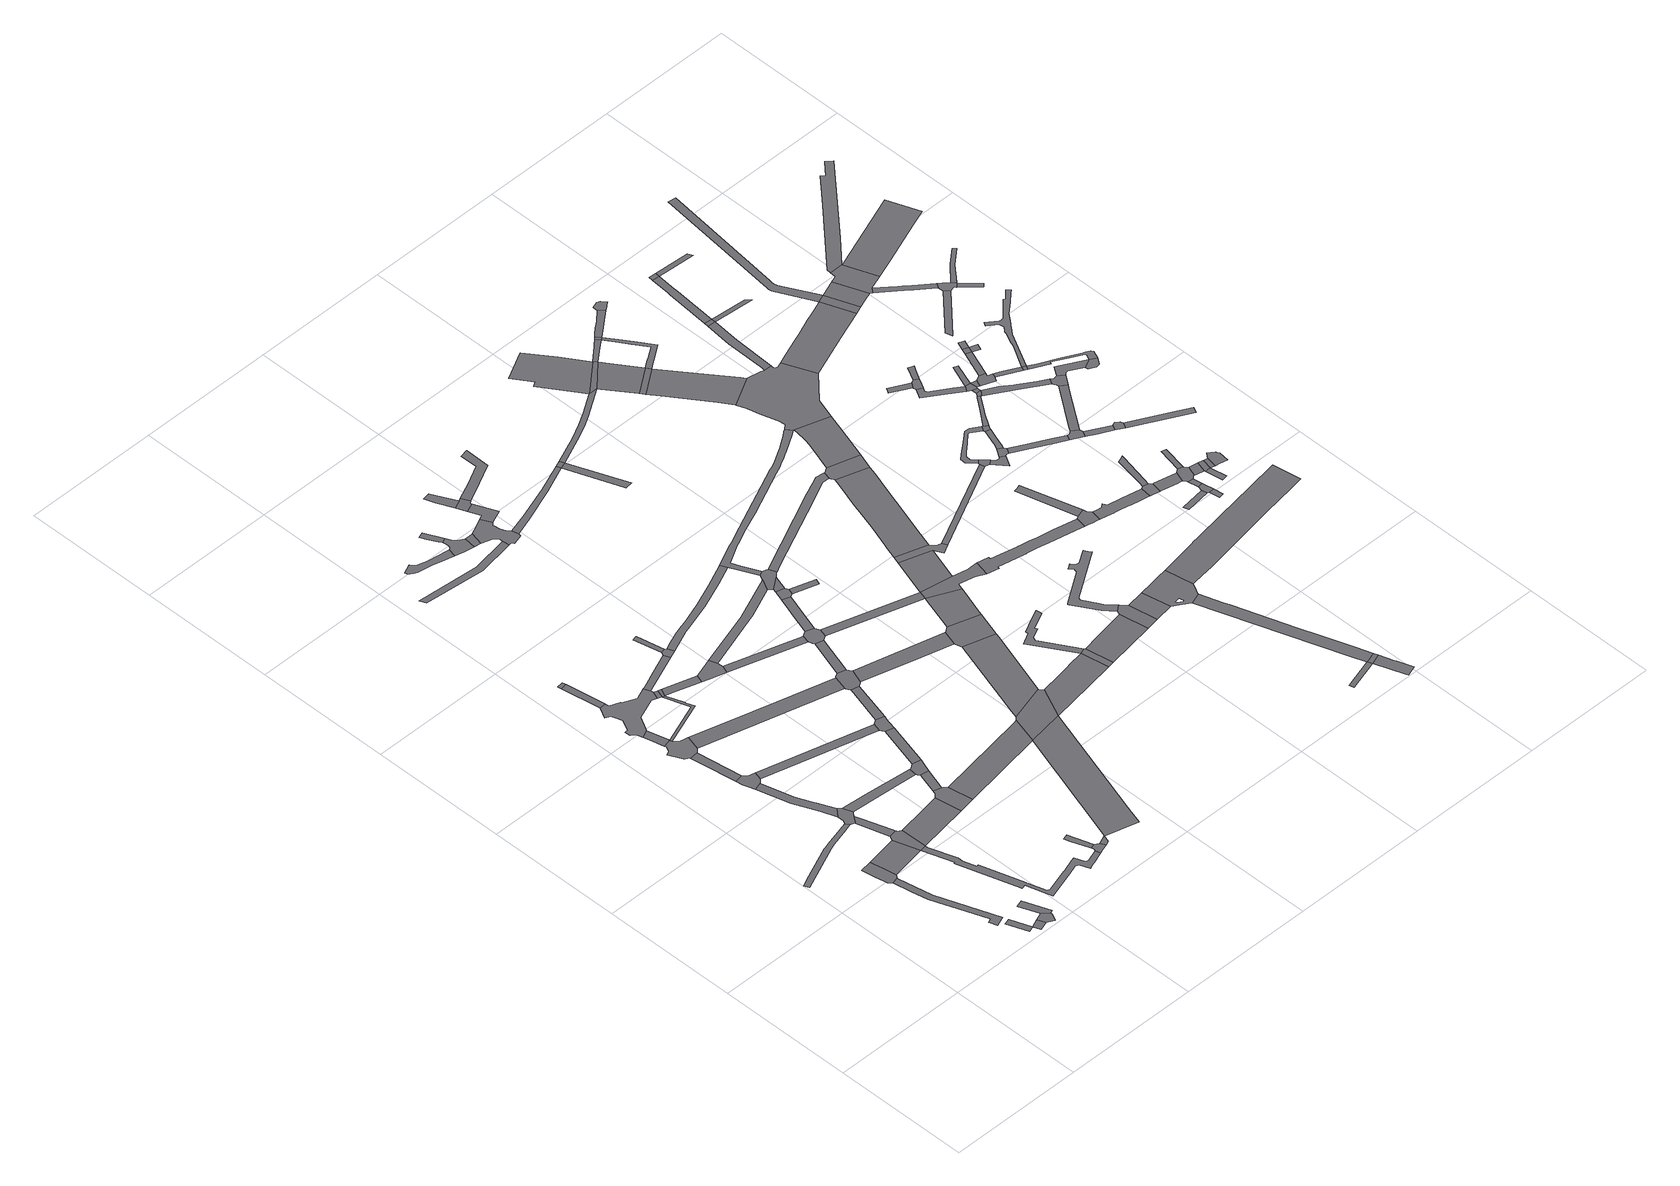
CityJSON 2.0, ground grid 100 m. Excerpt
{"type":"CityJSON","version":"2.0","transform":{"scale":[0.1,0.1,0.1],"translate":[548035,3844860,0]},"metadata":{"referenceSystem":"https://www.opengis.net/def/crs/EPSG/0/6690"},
"CityObjects":{
"road1":{"type":"Road","attributes":{"RoadStructureAttribute.sectionType":"1"},"geometry":[{"type":"MultiSurface","lod":"1","boundaries":[[[0,1,2,3,4,5,6,7,8,9,10,11,12]]]}]},
"road2":{"type":"Road","attributes":{"RoadStructureAttribute.sectionType":"1"},"geometry":[{"type":"MultiSurface","lod":"1","boundaries":[[[13,14,15,16,17,18,19,20,21,22,23,24,25,26]]]}]},
"road3":{"type":"Road","geometry":[{"type":"MultiSurface","lod":"1","boundaries":[[[27,28,29,30]]]}]},
"road4":{"type":"Road","geometry":[{"type":"MultiSurface","lod":"1","boundaries":[[[31,32,33,34,35,36,37,38,12,11,39,40]]]}]},
"road5":{"type":"Road","attributes":{"RoadStructureAttribute.sectionType":"1"},"geometry":[{"type":"MultiSurface","lod":"1","boundaries":[[[41,30,42,43]]]}]},
"road6":{"type":"Road","geometry":[{"type":"MultiSurface","lod":"1","boundaries":[[[44,41,43,45,46,47]]]}]},
"road7":{"type":"Road","geometry":[{"type":"MultiSurface","lod":"1","boundaries":[[[48,49,50,44,47]]]}]},
"road8":{"type":"Road","attributes":{"RoadStructureAttribute.sectionType":"1"},"geometry":[{"type":"MultiSurface","lod":"1","boundaries":[[[51,33,32,31,40,52,53]]]}]},
"road9":{"type":"Road","geometry":[{"type":"MultiSurface","lod":"1","boundaries":[[[54,55,56,57,58,51,53,59,60]]]}]},
"road10":{"type":"Road","attributes":{"RoadStructureAttribute.sectionType":"1"},"geometry":[{"type":"MultiSurface","lod":"1","boundaries":[[[61,62,63,64,65,66,67,68,69,70]]]}]},
"road11":{"type":"Road","geometry":[{"type":"MultiSurface","lod":"1","boundaries":[[[71,72,73,74,75,76,77,66,65,78,79]]]}]},
"road12":{"type":"Road","geometry":[{"type":"MultiSurface","lod":"1","boundaries":[[[70,69,80,81,82,13,26,83,84,85,86,87,88]]]}]},
"road13":{"type":"Road","attributes":{"RoadStructureAttribute.sectionType":"1"},"geometry":[{"type":"MultiSurface","lod":"1","boundaries":[[[89,90,91,84,83,92,57,56]]]}]},
"road14":{"type":"Road","attributes":{"RoadStructureAttribute.sectionType":"1"},"geometry":[{"type":"MultiSurface","lod":"1","boundaries":[[[93,94,95,75,74]]]}]},
"road15":{"type":"Road","geometry":[{"type":"MultiSurface","lod":"1","boundaries":[[[96,97,98,99,100,101,102,103,104,105,94,93,106,107,108,109,110,111,112,113,114,115]]]}]},
"road16":{"type":"Road","geometry":[{"type":"MultiSurface","lod":"1","boundaries":[[[116,117,118,119,97,96]]]}]},
"road17":{"type":"Road","attributes":{"RoadStructureAttribute.sectionType":"1"},"geometry":[{"type":"MultiSurface","lod":"1","boundaries":[[[120,121,122,123,124,125]]]}]},
"road18":{"type":"Road","attributes":{"RoadStructureAttribute.sectionType":"1"},"geometry":[{"type":"MultiSurface","lod":"1","boundaries":[[[126,127,128,129,130,131,132,133,134,135,136,137,138,139,140,141,142,143,144,145,146,147,59,53,148,149,150,151,152,153,154,155,156,157,158,159,160,161,162,163,164,165,166,167,168]]]}]},
"road19":{"type":"Road","geometry":[{"type":"MultiSurface","lod":"1","boundaries":[[[169,170,122,121]]]}]},
"road20":{"type":"Road","attributes":{"RoadStructureAttribute.sectionType":"1"},"geometry":[{"type":"MultiSurface","lod":"1","boundaries":[[[171,172,60,59,173]]]}]},
"road21":{"type":"Road","geometry":[{"type":"MultiSurface","lod":"1","boundaries":[[[174,175,176,177,178,179,180,125,124,181,182,183,184,185,186,187,188,189,190,118,117,191,192,193,194,195,196,197,198,199]]]}]},
"road22":{"type":"Road","attributes":{"RoadStructureAttribute.sectionType":"1"},"geometry":[{"type":"MultiSurface","lod":"1","boundaries":[[[200,201,202,203,204,205,206,207,96,115]]]}]},
"road23":{"type":"Road","attributes":{"RoadStructureAttribute.sectionType":"1"},"geometry":[{"type":"MultiSurface","lod":"1","boundaries":[[[208,88,87,209,210,211,212]]]}]},
"road24":{"type":"Road","geometry":[{"type":"MultiSurface","lod":"1","boundaries":[[[196,195,213,214,215]]]}]},
"road25":{"type":"Road","attributes":{"RoadStructureAttribute.sectionType":"1"},"geometry":[{"type":"MultiSurface","lod":"1","boundaries":[[[79,78,216,217]]]}]},
"road26":{"type":"Road","attributes":{"RoadStructureAttribute.sectionType":"1"},"geometry":[{"type":"MultiSurface","lod":"1","boundaries":[[[215,214,205,204,218]]]}]},
"road27":{"type":"Road","geometry":[{"type":"MultiSurface","lod":"1","boundaries":[[[219,220,221,171,173,222,223,224,225]]]}]},
"road28":{"type":"Road","geometry":[{"type":"MultiSurface","lod":"1","boundaries":[[[226,227,228,229,230,231,232,233]]]}]},
"road29":{"type":"Road","geometry":[{"type":"MultiSurface","lod":"1","boundaries":[[[234,233,232,235,236,168,167,237,238,239]]]}]},
"road30":{"type":"Road","attributes":{"RoadStructureAttribute.sectionType":"1"},"geometry":[{"type":"MultiSurface","lod":"1","boundaries":[[[240,241,219,225,242]]]}]},
"road31":{"type":"Road","attributes":{"RoadStructureAttribute.sectionType":"1"},"geometry":[{"type":"MultiSurface","lod":"1","boundaries":[[[218,204,243,244,245,246,247,248]]]}]},
"road32":{"type":"Road","geometry":[{"type":"MultiSurface","lod":"1","boundaries":[[[249,250,251,239,238,252]]]}]},
"road33":{"type":"Road","attributes":{"RoadStructureAttribute.sectionType":"1"},"geometry":[{"type":"MultiSurface","lod":"1","boundaries":[[[253,254,255,256,257,258,199,198,259,260]]]}]},
"road34":{"type":"Road","attributes":{"RoadStructureAttribute.sectionType":"1"},"geometry":[{"type":"MultiSurface","lod":"1","boundaries":[[[261,262,263,109,108,264,265]]]}]},
"road35":{"type":"Road","geometry":[{"type":"MultiSurface","lod":"1","boundaries":[[[266,267,212,211,268,269,240,242,270,271]]]}]},
"road36":{"type":"Road","attributes":{"RoadStructureAttribute.sectionType":"1"},"geometry":[{"type":"MultiSurface","lod":"1","boundaries":[[[272,266,271,273]]]}]},
"road37":{"type":"Road","geometry":[{"type":"MultiSurface","lod":"1","boundaries":[[[274,275,248,247,276,277,278,279]]]}]},
"road38":{"type":"Road","geometry":[{"type":"MultiSurface","lod":"1","boundaries":[[[280,281,253,260,282,283]]]}]},
"road39":{"type":"Road","geometry":[{"type":"MultiSurface","lod":"1","boundaries":[[[284,285,286,281,280]]]}]},
"road40":{"type":"Road","geometry":[{"type":"MultiSurface","lod":"1","boundaries":[[[287,288,289,290,291,292,293,294,295,296,297,298,299,300,301]]]}]},
"road41":{"type":"Road","attributes":{"RoadStructureAttribute.sectionType":"1"},"geometry":[{"type":"MultiSurface","lod":"1","boundaries":[[[302,303,304,305,306,307]]]}]},
"road42":{"type":"Road","geometry":[{"type":"MultiSurface","lod":"1","boundaries":[[[308,309,310,217,216,272,273,311,312,313]]]}]},
"road43":{"type":"Road","attributes":{"RoadStructureAttribute.sectionType":"1"},"geometry":[{"type":"MultiSurface","lod":"1","boundaries":[[[314,315,223,222,316]]]}]},
"road44":{"type":"Road","attributes":{"RoadStructureAttribute.sectionType":"1"},"geometry":[{"type":"MultiSurface","lod":"1","boundaries":[[[317,308,313,318,319]]]}]},
"road45":{"type":"Road","geometry":[{"type":"MultiSurface","lod":"1","boundaries":[[[320,321,322,323,324,325]]]}]},
"road46":{"type":"Road","attributes":{"function":"3","RoadStructureAttribute.sectionType":"1"},"geometry":[{"type":"MultiSurface","lod":"1","boundaries":[[[326,327,328,316,329,330]]]}]},
"road47":{"type":"Road","geometry":[{"type":"MultiSurface","lod":"1","boundaries":[[[331,332,333,325,324,334,335,336,301,300,337,338,339]]]}]},
"road48":{"type":"Road","attributes":{"RoadStructureAttribute.sectionType":"1"},"geometry":[{"type":"MultiSurface","lod":"1","boundaries":[[[278,277,340,341]]]}]},
"road49":{"type":"Road","geometry":[{"type":"MultiSurface","lod":"1","boundaries":[[[342,343,265,264,344,345,317,319,346,347,348,349,350,351]]]}]},
"road50":{"type":"Road","geometry":[{"type":"MultiSurface","lod":"1","boundaries":[[[352,353,339,338,354]]]}]},
"road51":{"type":"Road","geometry":[{"type":"MultiSurface","lod":"1","boundaries":[[[355,356,352,354,357,358,359,307,306,360,361,362,363,364,365,366,367,368,369]]]}]},
"road52":{"type":"Road","attributes":{"RoadStructureAttribute.sectionType":"1"},"geometry":[{"type":"MultiSurface","lod":"1","boundaries":[[[370,371,372,373,374,375,376,377,283,282,378,379,380,381,382]]]}]},
"road53":{"type":"Road","attributes":{"RoadStructureAttribute.sectionType":"1"},"geometry":[{"type":"MultiSurface","lod":"1","boundaries":[[[383,342,351,384]]]}]},
"road54":{"type":"Road","attributes":{"RoadStructureAttribute.sectionType":"1"},"geometry":[{"type":"MultiSurface","lod":"1","boundaries":[[[385,386,387,274,279,388,389]]]}]},
"road55":{"type":"Road","attributes":{"RoadStructureAttribute.sectionType":"1"},"geometry":[{"type":"MultiSurface","lod":"1","boundaries":[[[390,391,392,393,394]]]}]},
"road56":{"type":"Road","geometry":[{"type":"MultiSurface","lod":"1","boundaries":[[[395,341,340,396,397,383,384,398,399,400,401,402,403,404]]]}]},
"road57":{"type":"Road","geometry":[{"type":"MultiSurface","lod":"1","boundaries":[[[405,394,393,406,407,408,409]]]}]},
"road58":{"type":"Road","geometry":[{"type":"MultiSurface","lod":"1","boundaries":[[[410,411,407,406,412,355,369]]]}]},
"road59":{"type":"Road","geometry":[{"type":"MultiSurface","lod":"1","boundaries":[[[413,414,415,314,316,328,416]]]}]},
"road60":{"type":"Road","attributes":{"RoadStructureAttribute.sectionType":"1"},"geometry":[{"type":"MultiSurface","lod":"1","boundaries":[[[349,348,417,418,419,420]]]}]},
"road61":{"type":"Road","attributes":{"RoadStructureAttribute.sectionType":"1"},"geometry":[{"type":"MultiSurface","lod":"1","boundaries":[[[421,422,423,395,404,424,425,426]]]}]},
"road62":{"type":"Road","attributes":{"RoadStructureAttribute.sectionType":"1"},"geometry":[{"type":"MultiSurface","lod":"1","boundaries":[[[427,428,429,430,431,432,405,409]]]}]},
"road63":{"type":"Road","geometry":[{"type":"MultiSurface","lod":"1","boundaries":[[[433,421,426,434,435,436]]]}]},
"road64":{"type":"Road","attributes":{"function":"3","RoadStructureAttribute.sectionType":"1"},"geometry":[{"type":"MultiSurface","lod":"1","boundaries":[[[437,438,415,414,439,440]]]}]},
"road65":{"type":"Road","attributes":{"RoadStructureAttribute.sectionType":"1"},"geometry":[{"type":"MultiSurface","lod":"1","boundaries":[[[441,442,443,364,363,444,445,446]]]}]},
"road66":{"type":"Road","attributes":{"RoadStructureAttribute.sectionType":"1"},"geometry":[{"type":"MultiSurface","lod":"1","boundaries":[[[447,448,433,436]]]}]},
"road67":{"type":"Road","geometry":[{"type":"MultiSurface","lod":"1","boundaries":[[[449,450,451,452,453,454,385,389,448,447,455,456,457]]]}]},
"road68":{"type":"Road","attributes":{"RoadStructureAttribute.sectionType":"1"},"geometry":[{"type":"MultiSurface","lod":"1","boundaries":[[[401,400,458,459]]]}]},
"road69":{"type":"Road","geometry":[{"type":"MultiSurface","lod":"1","boundaries":[[[460,461,435,434]]]}]},
"road70":{"type":"Road","attributes":{"RoadStructureAttribute.sectionType":"1"},"geometry":[{"type":"MultiSurface","lod":"1","boundaries":[[[462,463,464,465,466,467,468,416,328,469,470]]]}]},
"road71":{"type":"Road","geometry":[{"type":"MultiSurface","lod":"1","boundaries":[[[471,472,473,420,419,474,475,437,440,476]]]}]},
"road72":{"type":"Road","geometry":[{"type":"MultiSurface","lod":"1","boundaries":[[[477,441,446,478]]]}]},
"road73":{"type":"Road","geometry":[{"type":"MultiSurface","lod":"1","boundaries":[[[479,480,478,446]]]}]},
"road74":{"type":"Road","attributes":{"function":"3","RoadStructureAttribute.sectionType":"1"},"geometry":[{"type":"MultiSurface","lod":"1","boundaries":[[[481,471,476,482,483,484]]]}]},
"road75":{"type":"Road","geometry":[{"type":"MultiSurface","lod":"1","boundaries":[[[485,462,470,486,487]]]}]},
"road76":{"type":"Road","attributes":{"RoadStructureAttribute.sectionType":"1"},"geometry":[{"type":"MultiSurface","lod":"1","boundaries":[[[488,489,490,491,492,493,494,495,496,497,498,499,500,501,502,503,504,462,485]]]}]},
"road77":{"type":"Road","geometry":[{"type":"MultiSurface","lod":"1","boundaries":[[[459,458,481,484,505,506,507,508,509,510,511,512,513,514,515]]]}]},
"road78":{"type":"Road","attributes":{"function":"3","RoadStructureAttribute.sectionType":"1"},"geometry":[{"type":"MultiSurface","lod":"1","boundaries":[[[516,517,459,515,518,519]]]}]},
"road79":{"type":"Road","attributes":{"RoadStructureAttribute.sectionType":"1"},"geometry":[{"type":"MultiSurface","lod":"1","boundaries":[[[520,521,522,523,524,457,456,525,526,527,528,529,530,531,532,533,534,535]]]}]},
"road80":{"type":"Road","attributes":{"RoadStructureAttribute.sectionType":"1"},"geometry":[{"type":"MultiSurface","lod":"1","boundaries":[[[536,537,538,487,486,539]]]}]},
"road81":{"type":"Road","attributes":{"RoadStructureAttribute.sectionType":"1"},"geometry":[{"type":"MultiSurface","lod":"1","boundaries":[[[540,541,542,543,544,545,546,547,548,549,550,551,552,553,554,555,556,370,382,557,452,451,558,559,560,561,562,563,564,565,566,567,568,569,570,571,572,573,574,575,576]]]}]},
"road82":{"type":"Road","geometry":[{"type":"MultiSurface","lod":"1","boundaries":[[[577,516,519,578,579,580,581,582]]]}]},
"road83":{"type":"Road","attributes":{"RoadStructureAttribute.sectionType":"1"},"geometry":[{"type":"MultiSurface","lod":"1","boundaries":[[[583,584,585,586,477,478,587,588,589,590]]]}]},
"road84":{"type":"Road","geometry":[{"type":"MultiSurface","lod":"1","boundaries":[[[591,592,593,594,536,539,595,596]]]}]},
"road85":{"type":"Road","attributes":{"function":"3","RoadStructureAttribute.sectionType":"1"},"geometry":[{"type":"MultiSurface","lod":"1","boundaries":[[[597,598,599,600,601,602,603,604,577,582,605,606,607,608,609]]]}]},
"road86":{"type":"Road","attributes":{"RoadStructureAttribute.sectionType":"1"},"geometry":[{"type":"MultiSurface","lod":"1","boundaries":[[[610,611,612,613,614,615,616,617,618,619,620,621,622,623,624,625,626,627,628,593,592]]]}]},
"road87":{"type":"Road","attributes":{"RoadStructureAttribute.sectionType":"1"},"geometry":[{"type":"MultiSurface","lod":"1","boundaries":[[[629,596,595,630]]]}]},
"road88":{"type":"Road","geometry":[{"type":"MultiSurface","lod":"1","boundaries":[[[631,632,633,634,635,636]]]}]},
"road89":{"type":"Road","attributes":{"function":"2","RoadStructureAttribute.sectionType":"1"},"geometry":[{"type":"MultiSurface","lod":"1","boundaries":[[[637,638,639,640,641,642,643,583,644]]]}]},
"road90":{"type":"Road","attributes":{"RoadStructureAttribute.sectionType":"1"},"geometry":[{"type":"MultiSurface","lod":"1","boundaries":[[[645,646,647,648,649,650,651,652,653,654,655,511,510,656,657,658,659,660,661,662,663,664,665,666,667,668]]]}]},
"road91":{"type":"Road","geometry":[{"type":"MultiSurface","lod":"1","boundaries":[[[644,583,590,669]]]}]},
"road92":{"type":"Road","geometry":[{"type":"MultiSurface","lod":"1","boundaries":[[[670,671,672,673,629,630,674,675,676,677,678,679],[680,681,682,683,684]]]}]},
"road93":{"type":"Road","geometry":[{"type":"MultiSurface","lod":"1","boundaries":[[[685,686,687,535,534,688,689,597,609,690]]]}]},
"road94":{"type":"Road","attributes":{"RoadStructureAttribute.sectionType":"1"},"geometry":[{"type":"MultiSurface","lod":"1","boundaries":[[[691,692,693,694,695,677,676,696,697,631,698]]]}]},
"road95":{"type":"Road","geometry":[{"type":"MultiSurface","lod":"1","boundaries":[[[698,631,636,699]]]}]},
"road96":{"type":"Road","attributes":{"RoadStructureAttribute.sectionType":"1"},"geometry":[{"type":"MultiSurface","lod":"1","boundaries":[[[700,701,699,636,702,703,704,705,706]]]}]},
"road97":{"type":"Road","attributes":{"RoadStructureAttribute.sectionType":"1"},"geometry":[{"type":"MultiSurface","lod":"1","boundaries":[[[707,580,579,708]]]}]},
"road98":{"type":"Road","attributes":{"function":"2","RoadStructureAttribute.sectionType":"1"},"geometry":[{"type":"MultiSurface","lod":"1","boundaries":[[[709,669,590,710,711]]]}]},
"road99":{"type":"Road","geometry":[{"type":"MultiSurface","lod":"1","boundaries":[[[711,710,712,713]]]}]},
"road100":{"type":"Road","attributes":{"function":"3","RoadStructureAttribute.sectionType":"1"},"geometry":[{"type":"MultiSurface","lod":"1","boundaries":[[[714,715,716,717,718,719,720,721,722,685,690,723,724,725]]]}]},
"road101":{"type":"Road","attributes":{"RoadStructureAttribute.sectionType":"1"},"geometry":[{"type":"MultiSurface","lod":"1","boundaries":[[[726,727,728,644,669,729,730]]]}]},
"road102":{"type":"Road","attributes":{"function":"2","RoadStructureAttribute.sectionType":"1"},"geometry":[{"type":"MultiSurface","lod":"1","boundaries":[[[731,732,713,712,733,734,735,736]]]}]},
"road103":{"type":"Road","geometry":[{"type":"MultiSurface","lod":"1","boundaries":[[[737,726,730,738]]]}]},
"road104":{"type":"Road","geometry":[{"type":"MultiSurface","lod":"1","boundaries":[[[739,740,741,742,743,668,667,744,745,746,747,748]]]}]},
"road105":{"type":"Road","attributes":{"RoadStructureAttribute.sectionType":"1"},"geometry":[{"type":"MultiSurface","lod":"1","boundaries":[[[749,750,751,742,741]]]}]},
"road106":{"type":"Road","attributes":{"RoadStructureAttribute.sectionType":"1"},"geometry":[{"type":"MultiSurface","lod":"1","boundaries":[[[752,753,754,755,756,738,730,757,758,759,760,761,711,713]]]}]},
"road107":{"type":"Road","geometry":[{"type":"MultiSurface","lod":"1","boundaries":[[[762,763,736,735,764,765,766,767,768,769,770,771,772,773,540,576,714,725,774,775,776,777,778,779,780,781,782,783]]]}]},
"road108":{"type":"Road","attributes":{"RoadStructureAttribute.sectionType":"1"},"geometry":[{"type":"MultiSurface","lod":"1","boundaries":[[[784,785,786,787,737,738,788]]]}]},
"road109":{"type":"Road","geometry":[{"type":"MultiSurface","lod":"1","boundaries":[[[789,790,791,707,708,792,793,794]]]}]},
"road110":{"type":"Road","attributes":{"RoadStructureAttribute.sectionType":"1"},"geometry":[{"type":"MultiSurface","lod":"1","boundaries":[[[795,796,794,793,797,798,799]]]}]},
"road111":{"type":"Road","attributes":{"RoadStructureAttribute.sectionType":"1"},"geometry":[{"type":"MultiSurface","lod":"1","boundaries":[[[800,801,802,803,804,805,806,748,747,807,808,809,810,811,812,813,814,815,816]]]}]},
"road112":{"type":"Road","attributes":{"RoadStructureAttribute.sectionType":"1"},"geometry":[{"type":"MultiSurface","lod":"1","boundaries":[[[817,818,819,820,821,822,823,791,790,824,825,826,827,828,829,830,831]]]}]},
"road113":{"type":"Road","geometry":[{"type":"MultiSurface","lod":"1","boundaries":[[[832,833,784,788,834,835,836]]]}]},
"road114":{"type":"Road","geometry":[{"type":"MultiSurface","lod":"1","boundaries":[[[837,799,798,838,839,840,841,842]]]}]},
"road115":{"type":"Road","attributes":{"RoadStructureAttribute.sectionType":"1"},"geometry":[{"type":"MultiSurface","lod":"1","boundaries":[[[836,835,843]]]}]},
"road116":{"type":"Road","attributes":{"RoadStructureAttribute.sectionType":"1"},"geometry":[{"type":"MultiSurface","lod":"1","boundaries":[[[844,845,846,847,783,782,848,849]]]}]},
"road117":{"type":"Road","attributes":{"RoadStructureAttribute.sectionType":"1"},"geometry":[{"type":"MultiSurface","lod":"1","boundaries":[[[850,851,852,837,842,853,854,855]]]}]},
"road118":{"type":"Road","attributes":{"RoadStructureAttribute.sectionType":"1"},"geometry":[{"type":"MultiSurface","lod":"1","boundaries":[[[856,857,858,859,860,861,862,863,864,865,866,867,868,671,670,869,870,871,872,873,874,875,876,877,878,879]]]}]},
"road119":{"type":"Road","geometry":[{"type":"MultiSurface","lod":"1","boundaries":[[[880,881,816,815,882,883,884,885,886,887,888]]]}]},
"road120":{"type":"Road","geometry":[{"type":"MultiSurface","lod":"1","boundaries":[[[831,830,889,850,855,890,891,892]]]}]},
"road121":{"type":"Road","attributes":{"RoadStructureAttribute.sectionType":"1"},"geometry":[{"type":"MultiSurface","lod":"1","boundaries":[[[893,894,840,839,895,896,897,898]]]}]},
"road122":{"type":"Road","geometry":[{"type":"MultiSurface","lod":"1","boundaries":[[[899,844,849,900]]]}]},
"road123":{"type":"Road","attributes":{"RoadStructureAttribute.sectionType":"1"},"geometry":[{"type":"MultiSurface","lod":"1","boundaries":[[[901,902,903,904,905,906]]]}]},
"road124":{"type":"Road","attributes":{"RoadStructureAttribute.sectionType":"1"},"geometry":[{"type":"MultiSurface","lod":"1","boundaries":[[[907,908,909,910,911,912]]]}]},
"road125":{"type":"Road","attributes":{"RoadStructureAttribute.sectionType":"1"},"geometry":[{"type":"MultiSurface","lod":"1","boundaries":[[[913,914,915,916,917,918,919,920,880,888]]]}]},
"road126":{"type":"Road","attributes":{"RoadStructureAttribute.sectionType":"1"},"geometry":[{"type":"MultiSurface","lod":"1","boundaries":[[[921,922,886,885,923,924,925,926,927,928]]]}]},
"road127":{"type":"Road","attributes":{"RoadStructureAttribute.sectionType":"1"},"geometry":[{"type":"MultiSurface","lod":"1","boundaries":[[[929,930,931,892,891,932,933,934,935]]]}]},
"road128":{"type":"Road","attributes":{"RoadStructureAttribute.sectionType":"1"},"geometry":[{"type":"MultiSurface","lod":"1","boundaries":[[[936,937,938,899,900,939,940,941]]]}]},
"road129":{"type":"Road","geometry":[{"type":"MultiSurface","lod":"1","boundaries":[[[942,943,912,911,944,945,946,947]]]}]},
"road130":{"type":"Road","geometry":[{"type":"MultiSurface","lod":"1","boundaries":[[[948,949,950,951,952]]]}]},
"road131":{"type":"Road","attributes":{"RoadStructureAttribute.sectionType":"1"},"geometry":[{"type":"MultiSurface","lod":"1","boundaries":[[[944,953,954,955,956,957,958,959,945]]]}]},
"road132":{"type":"Road","attributes":{"RoadStructureAttribute.sectionType":"1"},"geometry":[{"type":"MultiSurface","lod":"1","boundaries":[[[960,961,962,963,964,901,906,952,951]]]}]},
"road133":{"type":"Road","attributes":{"RoadStructureAttribute.sectionType":"1"},"geometry":[{"type":"MultiSurface","lod":"1","boundaries":[[[965,963,962,966]]]}]},
"road134":{"type":"Road","geometry":[{"type":"MultiSurface","lod":"1","boundaries":[[[967,968,900,849]]]}]},
"road135":{"type":"Road","geometry":[{"type":"MultiSurface","lod":"1","boundaries":[[[969,970,971,898,897,972,973,974]]]}]},
"road136":{"type":"Road","geometry":[{"type":"MultiSurface","lod":"1","boundaries":[[[975,976,977,928,927,978,965,966,979,980,981,982,983,984]]]}]},
"road137":{"type":"Road","attributes":{"function":"2","RoadStructureAttribute.sectionType":"1"},"geometry":[{"type":"MultiSurface","lod":"1","boundaries":[[[985,986,987,988,989,990,991,992,993,994,995,778,777,996,997,998]]]}]},
"road138":{"type":"Road","geometry":[{"type":"MultiSurface","lod":"1","boundaries":[[[999,1000,1001,1002,1003,1004,942,947]]]}]},
"road139":{"type":"Road","geometry":[{"type":"MultiSurface","lod":"1","boundaries":[[[1005,936,941,1006]]]}]},
"road140":{"type":"Road","geometry":[{"type":"MultiSurface","lod":"1","boundaries":[[[1007,1008,1009,929,935,1010]]]}]},
"road141":{"type":"Road","geometry":[{"type":"MultiSurface","lod":"1","boundaries":[[[956,955,1011,1012,1013,1014,1015]]]}]},
"road142":{"type":"Road","attributes":{"RoadStructureAttribute.sectionType":"1"},"geometry":[{"type":"MultiSurface","lod":"1","boundaries":[[[1011,1016,1008,1007,1012]]]}]},
"road143":{"type":"Road","attributes":{"RoadStructureAttribute.sectionType":"1"},"geometry":[{"type":"MultiSurface","lod":"1","boundaries":[[[981,980,1017,1018,1019]]]}]},
"road144":{"type":"Road","geometry":[{"type":"MultiSurface","lod":"1","boundaries":[[[1020,1021,975,984]]]}]},
"road145":{"type":"Road","attributes":{"RoadStructureAttribute.sectionType":"1"},"geometry":[{"type":"MultiSurface","lod":"1","boundaries":[[[1022,973,972,1023,1024,1025]]]}]},
"road146":{"type":"Road","geometry":[{"type":"MultiSurface","lod":"1","boundaries":[[[1026,1027,1028,1029]]]}]},
"road147":{"type":"Road","attributes":{"RoadStructureAttribute.sectionType":"1"},"geometry":[{"type":"MultiSurface","lod":"1","boundaries":[[[1015,1014,1030,1031,1032]]]}]},
"road148":{"type":"Road","attributes":{"RoadStructureAttribute.sectionType":"1"},"geometry":[{"type":"MultiSurface","lod":"1","boundaries":[[[1019,1018,1026,1029,1033]]]}]},
"road149":{"type":"Road","geometry":[{"type":"MultiSurface","lod":"1","boundaries":[[[1034,1035,1036,956,1015]]]}]},
"road150":{"type":"Road","geometry":[{"type":"MultiSurface","lod":"1","boundaries":[[[1037,1033,1029,1038,1039]]]}]},
"road151":{"type":"Road","attributes":{"RoadStructureAttribute.sectionType":"1"},"geometry":[{"type":"MultiSurface","lod":"1","boundaries":[[[1040,1041,1006,941]]]}]},
"road152":{"type":"Road","geometry":[{"type":"MultiSurface","lod":"1","boundaries":[[[1042,1032,1031,1030,1043,1044,1045,1046,1047]]]}]},
"road153":{"type":"Road","attributes":{"RoadStructureAttribute.sectionType":"1"},"geometry":[{"type":"MultiSurface","lod":"1","boundaries":[[[1048,1049,1050,969,974,1051,1052,1053]]]}]},
"road154":{"type":"Road","geometry":[{"type":"MultiSurface","lod":"1","boundaries":[[[1054,1025,1024,1055,1056,1057]]]}]},
"road155":{"type":"Road","attributes":{"RoadStructureAttribute.sectionType":"1"},"geometry":[{"type":"MultiSurface","lod":"1","boundaries":[[[1058,1059,1060,1061,1007,1010,1062,1063,1064]]]}]},
"road156":{"type":"Road","attributes":{"RoadStructureAttribute.sectionType":"1"},"geometry":[{"type":"MultiSurface","lod":"1","boundaries":[[[1065,1039,1038,1066,1067,1068,1069,1070]]]}]},
"road157":{"type":"Road","attributes":{"RoadStructureAttribute.sectionType":"1"},"geometry":[{"type":"MultiSurface","lod":"1","boundaries":[[[1071,1042,1047,1072]]]}]},
"road158":{"type":"Road","attributes":{"RoadStructureAttribute.sectionType":"1"},"geometry":[{"type":"MultiSurface","lod":"1","boundaries":[[[1073,1045,1044,1074,1075,1076]]]}]},
"road159":{"type":"Road","geometry":[{"type":"MultiSurface","lod":"1","boundaries":[[[1077,985,998,1078,1079]]]}]},
"road160":{"type":"Road","geometry":[{"type":"MultiSurface","lod":"1","boundaries":[[[1080,1071,1072,1081]]]}]},
"road161":{"type":"Road","geometry":[{"type":"MultiSurface","lod":"1","boundaries":[[[1076,1075,1082,1083]]]}]},
"road162":{"type":"Road","attributes":{"RoadStructureAttribute.sectionType":"1"},"geometry":[{"type":"MultiSurface","lod":"1","boundaries":[[[1084,1085,1080,1081]]]}]},
"road163":{"type":"Road","attributes":{"RoadStructureAttribute.sectionType":"1"},"geometry":[{"type":"MultiSurface","lod":"1","boundaries":[[[1086,1087,1056,1055,1088,1089]]]}]},
"road164":{"type":"Road","geometry":[{"type":"MultiSurface","lod":"1","boundaries":[[[1090,1064,1063,1091,1092,1048,1053,1093,1094]]]}]},
"road165":{"type":"Road","geometry":[{"type":"MultiSurface","lod":"1","boundaries":[[[1095,1096,1081,1072]]]}]},
"road166":{"type":"Road","attributes":{"function":"2","RoadStructureAttribute.sectionType":"1"},"geometry":[{"type":"MultiSurface","lod":"1","boundaries":[[[1097,1098,1099,1077,1079,1100,1101]]]}]},
"road167":{"type":"Road","attributes":{"RoadStructureAttribute.sectionType":"1"},"geometry":[{"type":"MultiSurface","lod":"1","boundaries":[[[1102,1103,1104,1105,1106,985,1077,1107,1108,1109,1110,1111,1112]]]}]},
"road168":{"type":"Road","attributes":{"RoadStructureAttribute.sectionType":"1"},"geometry":[{"type":"MultiSurface","lod":"1","boundaries":[[[1113,1114,1115,1094,1093,1116,1117,1118,1119,1120,1121,1122,1123,1124]]]}]},
"road169":{"type":"Road","attributes":{"RoadStructureAttribute.sectionType":"1"},"geometry":[{"type":"MultiSurface","lod":"1","boundaries":[[[1125,1126,1127,1128,1129,1130,1131,1132,1083,1082,1133,1134,1135,1136,1137,1124,1138]]]}]},
"road170":{"type":"Road","geometry":[{"type":"MultiSurface","lod":"1","boundaries":[[[1139,1140,1141,1142,1097,1101,1143,1144,1145,1146,1147,1148]]]}]},
"road171":{"type":"Road","attributes":{"RoadStructureAttribute.sectionType":"1"},"geometry":[{"type":"MultiSurface","lod":"1","boundaries":[[[1149,1150,1151,1152]]]}]},
"road172":{"type":"Road","geometry":[{"type":"MultiSurface","lod":"1","boundaries":[[[1124,1123,1153,1154,1155,1138]]]}]},
"road173":{"type":"Road","attributes":{"RoadStructureAttribute.sectionType":"1"},"geometry":[{"type":"MultiSurface","lod":"1","boundaries":[[[1156,1157,1158,1159,1160,1145,1144,1161,1162,1163,1164,1165,1166,1167]]]}]},
"road174":{"type":"Road","attributes":{"RoadStructureAttribute.sectionType":"1"},"geometry":[{"type":"MultiSurface","lod":"1","boundaries":[[[1168,1169,1170,1171,1172,1173,1174,1175,1176,1177,1178,1179,1180,1181,1182,1183,1184,1185,1186,1187,1076,1083,1188,1189,1190,1191,1192,1193,1194,1195,1196,1197,1198,1199,1200,1201]]]}]},
"road175":{"type":"Road","geometry":[{"type":"MultiSurface","lod":"1","boundaries":[[[1202,1203,1167,1166,1149,1152,1204,1205,1206,1207,1208,1209,1210]]]}]},
"road176":{"type":"Road","attributes":{"RoadStructureAttribute.sectionType":"1"},"geometry":[{"type":"MultiSurface","lod":"1","boundaries":[[[1211,1212,1208,1207,1213,1214,1215,1216,1217]]]}]},
"road177":{"type":"Road","attributes":{"RoadStructureAttribute.sectionType":"1"},"geometry":[{"type":"MultiSurface","lod":"1","boundaries":[[[1218,1219,1220,1221,1222,1210,1209]]]}]},
"road178":{"type":"Road","attributes":{"function":"2","RoadStructureAttribute.sectionType":"1"},"geometry":[{"type":"MultiSurface","lod":"1","boundaries":[[[1223,1224,1225,1148,1147,1226,1227,1228,1229,1230]]]}]},
"road179":{"type":"Road","attributes":{"RoadStructureAttribute.sectionType":"1"},"geometry":[{"type":"MultiSurface","lod":"1","boundaries":[[[1231,1232,1233,1234,1235,1140,1139,1236,1237,1238,1239]]]}]}
},
"vertices":[
[435,829,0],[456,709,0],[499,599,0],[531,518,0],[605,314,0],[575,303,0],[576,300,0],[596,247,0],[632,259,0],[668,273,0],[504,722,0],[456,974,0],[409,964,0],
[571,1542,0],[463,1516,0],[399,1499,0],[336,1481,0],[331,1480,0],[325,1477,0],[55,1359,0],[4,1337,0],[20,1300,0],[356,1447,0],[398,1461,0],[535,1500,0],[586,1514,0],[593,1515,0],
[679,234,0],[636,220,0],[697,68,0],[739,84,0],
[455,1112,0],[454,1114,0],[441,1194,0],[353,1180,0],[372,1069,0],[372,1067,0],[386,988,0],[391,982,0],[465,990,0],[473,1002,0],
[800,108,0],[757,29,0],[822,51,0],
[856,130,0],[875,25,0],[902,79,0],[903,91,0],
[924,99,0],[850,295,0],[798,276,0],
[674,1234,0],[718,1044,0],[735,1047,0],
[749,1271,0],[749,1274,0],[748,1278,0],[688,1267,0],[685,1259,0],[780,1054,0],[780,1252,0],
[594,1765,0],[580,1797,0],[568,1824,0],[521,1933,0],[461,2163,0],[401,2146,0],[467,1904,0],[547,1727,0],[585,1619,0],[633,1674,0],
[456,2264,0],[442,2278,0],[440,2280,0],[428,2291,0],[370,2282,0],[377,2232,0],[385,2203,0],[488,2192,0],[504,2252,0],
[588,1573,0],[578,1553,0],[574,1547,0],[622,1503,0],[658,1553,0],[660,1555,0],[679,1576,0],[684,1581,0],[660,1652,0],
[739,1305,0],[678,1502,0],[660,1549,0],[623,1501,0],
[379,2628,0],[319,2624,0],[331,2543,0],
[340,2828,0],[280,2813,0],[284,2799,0],[282,2795,0],[266,2762,0],[265,2761,0],[238,2749,0],[282,2650,0],[290,2645,0],[318,2628,0],[384,2633,0],[404,2651,0],[408,2655,0],[437,2763,0],[401,2772,0],[376,2779,0],[350,2801,0],[348,2803,0],[346,2804,0],[344,2811,0],
[337,2839,0],[299,2984,0],[243,2962,0],[255,2916,0],
[273,3433,0],[242,3626,0],[196,3619,0],[197,3619,0],[242,3332,0],[289,3336,0],
[1397,251,0],[1396,251,0],[1374,260,0],[1347,334,0],[1323,325,0],[1298,317,0],[1291,314,0],[1284,312,0],[1276,309,0],[1221,290,0],[1221,292,0],[1049,238,0],[1024,252,0],[1024,255,0],[990,371,0],[987,384,0],[985,389,0],[891,705,0],[876,700,0],[845,800,0],[847,836,0],[781,1038,0],[807,823,0],[796,819,0],[932,373,0],[934,368,0],[950,373,0],[966,377,0],[969,365,0],[1002,249,0],[1010,222,0],[1021,186,0],[1231,251,0],[1231,250,0],[1290,272,0],[1305,277,0],[1330,266,0],[1355,195,0],[1380,204,0],[1394,209,0],[1404,213,0],[1498,247,0],[1484,283,0],
[237,3654,0],[192,3649,0],
[1125,1309,0],[1000,1288,0],[1157,1118,0],
[517,3249,0],[474,3231,0],[466,3229,0],[365,3271,0],[365,3277,0],[294,3304,0],[291,3322,0],[200,3252,0],[236,3233,0],[243,3212,0],[261,3156,0],[221,3072,0],[212,3072,0],[196,3070,0],[199,3030,0],[230,3008,0],[232,3006,0],[308,3002,0],[358,3096,0],[431,3124,0],[512,3156,0],[550,3142,0],[568,3196,0],[568,3202,0],[567,3216,0],[549,3262,0],
[350,2813,0],[667,2929,0],[644,2993,0],[644,2995,0],[599,3126,0],[583,3123,0],[626,2989,0],[641,2941,0],
[848,1634,0],[938,1562,0],[979,1559,0],[1189,1543,0],[1194,1600,0],
[569,3135,0],[580,3132,0],[597,3187,0],
[1309,1975,0],[1324,2036,0],
[621,3180,0],
[1160,1363,0],[1156,1351,0],[1152,1338,0],[1280,1138,0],[1249,1321,0],[1226,1339,0],[1217,1345,0],
[1481,452,0],[1463,507,0],[1462,507,0],[1443,501,0],[1423,494,0],[1438,452,0],[1487,318,0],[1520,330,0],
[1523,328,0],[1492,302,0],[1491,299,0],[1517,254,0],[1571,273,0],[1552,309,0],
[1206,1516,0],[1203,1507,0],[1267,1507,0],
[604,3124,0],[613,3122,0],[672,3104,0],[829,3056,0],[846,3051,0],[863,3107,0],
[1617,335,0],[1556,311,0],[1553,309,0],[1601,285,0],
[847,3385,0],[748,3344,0],[693,3321,0],[595,3281,0],[559,3266,0],[557,3265,0],[576,3220,0],[866,3338,0],
[1045,2600,0],[882,2644,0],[455,2758,0],[1421,2387,0],[1449,2492,0],
[1241,1624,0],[1209,1599,0],[1196,1531,0],[1200,1526,0],[1295,1582,0],[1302,1608,0],
[1327,1940,0],[1387,1924,0],
[1011,3153,0],[892,3116,0],[893,3036,0],[1013,3000,0],[1032,3056,0],[1030,3097,0],
[889,3416,0],[857,3408,0],[923,3362,0],[904,3408,0],
[847,3618,0],[831,3615,0],[815,3612,0],
[566,4977,0],[424,4998,0],[386,5008,0],[353,5017,0],[331,5035,0],[316,5057,0],[246,5026,0],[251,5009,0],[264,4994,0],[281,4982,0],[306,4972,0],[409,4953,0],[502,4929,0],[568,4912,0],[584,4975,0],
[596,4750,0],[133,4788,0],[154,4743,0],[599,4697,0],[874,4744,0],[866,4793,0],
[1357,2054,0],[1347,2048,0],[1335,2042,0],[1402,1980,0],[1410,2010,0],[1418,2038,0],
[1961,1439,0],[1939,1435,0],[1910,1244,0],
[1440,2350,0],[1489,2302,0],[1498,2336,0],
[574,5199,0],[532,5184,0],[552,5139,0],[588,5072,0],[601,5047,0],[633,5065,0],
[1878,342,0],[1898,409,0],[2174,1285,0],[1620,336,0],[1858,271,0],
[691,4988,0],[673,5005,0],[653,5030,0],[606,5020,0],[606,4997,0],[601,4982,0],[635,4895,0],[708,4884,0],[721,4973,0],
[1556,2834,0],[1571,2892,0],
[1485,2514,0],[1456,2496,0],[1424,2380,0],[1439,2353,0],[1499,2338,0],[1524,2354,0],[1529,2358,0],[1566,2461,0],[1561,2468,0],[1543,2495,0],
[784,4974,0],[754,4971,0],[760,4876,0],
[906,5029,0],[843,4997,0],[842,4852,0],[858,4837,0],[868,4815,0],[896,4748,0],[906,4730,0],[981,4749,0],[983,4771,0],[973,4819,0],[945,4851,0],[932,4883,0],[927,4926,0],[924,4935,0],[944,4956,0],
[1654,3699,0],[1481,3621,0],[1311,3552,0],[1192,3510,0],[1166,3502,0],[1084,3479,0],[1033,3462,0],[931,3420,0],[1091,3431,0],[1116,3440,0],[1329,3503,0],[1534,3586,0],[1677,3650,0],
[1574,2792,0],[1633,2779,0],
[1750,3421,0],[1423,3282,0],[1024,3158,0],[1483,3242,0],[1706,3338,0],
[847,5412,0],[792,5402,0],[820,5327,0],[870,5209,0],[934,5236,0],
[1609,2912,0],[1561,2822,0],[1568,2806,0],[1646,2787,0],[1657,2793,0],[1668,2800,0],[1686,2858,0],[1680,2870,0],[1674,2881,0],[1667,2894,0],
[954,5245,0],[901,5133,0],[967,5161,0],[967,5173,0],[982,5186,0],
[976,4969,0],[1041,4997,0],[938,5046,0],
[2267,1517,0],[2252,1534,0],[1985,1463,0],[2276,1507,0],
[1856,2271,0],[1948,2246,0],[2174,2186,0],[2207,2295,0],
[1705,3211,0],[1677,3123,0],[1655,3056,0],[1739,3114,0],[1756,3165,0],[1764,3192,0],
[1051,5219,0],[1278,5331,0],[1281,5516,0],[1223,5503,0],[1222,5376,0],[1078,5302,0],
[1729,3288,0],[1789,3205,0],[1802,3246,0],[1790,3269,0],
[2192,2133,0],[2002,1515,0],[2409,2030,0],[2419,2063,0],
[1571,5027,0],[1366,4945,0],[1112,4860,0],[1120,4815,0],[1374,4907,0],[1581,4995,0],
[1824,3375,0],[1737,3312,0],
[1826,3466,0],[1803,3474,0],[1803,3475,0],[1768,3459,0],[1768,3458,0],[1751,3424,0],[1851,3402,0],[1863,3408,0],[1838,3462,0],
[2336,2596,0],[2352,2655,0],
[1969,3148,0],[1982,3189,0],
[2667,1573,0],[2647,1570,0],[2643,1569,0],[2567,1556,0],[2500,1544,0],[2351,1518,0],[2349,1518,0],[2502,1337,0],[2700,1369,0],
[2252,2321,0],[2242,2315,0],[2210,2294,0],[2176,2183,0],[2189,2143,0],[2477,2252,0],
[1614,5045,0],[1628,5012,0],
[1737,4589,0],[1790,4594,0],
[2337,2595,0],[2492,2301,0],[2525,2404,0],[2554,2493,0],
[2707,1588,0],[2745,1377,0],[2711,1581,0],
[2547,1855,0],[2556,1880,0],[2629,1913,0],[2623,1936,0],[2632,1940,0],[2745,1994,0],[2744,2016,0],[2742,2037,0],[2735,2034,0],[2615,1976,0],[2606,1972,0],[2561,1950,0],[2563,1928,0],[2496,1892,0],[2476,1884,0],[2477,1883,0],[2497,1849,0],
[2564,2524,0],[2568,2538,0],[2571,2537,0],[2691,2512,0],[2694,2510,0],[2755,2478,0],[2781,2591,0],[2714,2590,0],[2704,2590,0],[2700,2591,0],[2591,2615,0],
[2441,2933,0],[2355,2664,0],[2644,2779,0],[2668,2860,0],
[2624,3827,0],[2571,3803,0],[2528,3783,0],[2503,3773,0],[2478,3762,0],[1902,3426,0],[2142,3539,0],[2478,3698,0],[2530,3721,0],[2594,3751,0],[2609,3759,0],[2626,3765,0],[2629,3765,0],[2660,3762,0],[2673,3760,0],[2689,3818,0],
[3077,1647,0],[2841,1605,0],[2714,1582,0],[3111,1437,0],
[2789,4261,0],[2769,4247,0],[2740,4225,0],[2689,4190,0],[2650,4165,0],[2647,4163,0],[2608,4140,0],[2565,4116,0],[2543,4104,0],[2511,4088,0],[2495,4081,0],[2475,4072,0],[1975,3846,0],[1891,3808,0],[1849,3788,0],[1823,3776,0],[1683,3713,0],[1706,3588,0],[1740,3604,0],[1715,3668,0],[1854,3744,0],[1870,3751,0],[1992,3807,0],[2135,3868,0],[2475,4023,0],[2492,4029,0],[2508,4037,0],[2527,4045,0],[2539,4052,0],[2564,4065,0],[2595,4081,0],[2630,4100,0],[2656,4114,0],[2669,4122,0],[2714,4149,0],[2789,4196,0],[2820,4218,0],
[2458,2985,0],[2702,2796,0],[2769,2830,0],[2752,2864,0],[2717,2874,0],[2685,2913,0],
[2167,5335,0],[2018,5239,0],[1929,5188,0],[1812,5129,0],[1825,5097,0],[1939,5151,0],[2021,5199,0],[2232,5331,0],
[3163,1670,0],[3130,1710,0],[3087,1674,0],[3082,1661,0],[3205,1452,0],[3171,1662,0],
[2691,3726,0],[2670,3657,0],[2620,3498,0],[2589,3394,0],[2551,3273,0],[2513,3153,0],[2496,3100,0],[2485,3070,0],[2720,3019,0],[2786,3229,0],[2854,3446,0],[2899,3588,0],[2920,3653,0],
[3069,1782,0],[3054,1808,0],[2995,1908,0],[3000,1928,0],[3349,2157,0],[3334,2180,0],[3318,2204,0],[3225,2143,0],[3207,2146,0],[3200,2148,0],[3179,2180,0],[3140,2156,0],[3162,2123,0],[3161,2119,0],[3157,2098,0],[2919,1941,0],[2913,1937,0],[2919,1927,0],[3023,1749,0],
[3304,1684,0],[3349,1475,0],
[3848,272,0],[3623,204,0],[3627,186,0],[3631,169,0],[3632,169,0],[3860,238,0],
[2335,5592,0],[2261,5701,0],[2127,5890,0],[1918,5783,0],[2011,5645,0],[1975,5622,0],[2143,5371,0],[2383,5517,0],
[3316,2464,0],[3205,2486,0],[3153,2497,0],[3144,2499,0],[3072,2513,0],[3069,2514,0],[3061,2515,0],[3057,2516,0],[2911,2547,0],[2864,2557,0],[2868,2574,0],[2844,2461,0],[2847,2474,0],[2980,2446,0],[3040,2434,0],[3052,2431,0],[3054,2436,0],[3129,2420,0],[3137,2419,0],[3216,2402,0],[3320,2380,0],[3451,2353,0],[3476,2348,0],[3492,2426,0],
[2403,5495,0],
[3585,1514,0],[3550,1724,0],[3476,1712,0],[3409,1701,0],[3392,1447,0],[3460,1403,0],[3462,1402,0],[3543,1431,0],[3542,1433,0],[3572,1489,0],[3440,1454,0],[3433,1451,0],[3398,1471,0],[3395,1481,0],[3433,1486,0],
[2730,3838,0],[2720,3831,0],[2696,3816,0],[2679,3749,0],[2688,3732,0],[2957,3769,0],
[3890,408,0],[3806,651,0],[3759,789,0],[3614,1222,0],[3595,1277,0],[3809,379,0],[3848,274,0],[3927,299,0],
[3939,266,0],
[3978,151,0],[3976,156,0],[3861,239,0],[3901,129,0],[3941,22,0],[3945,9,0],[4018,34,0],
[3411,3191,0],[3421,3156,0],
[2458,5416,0],[2387,5117,0],[2573,5252,0],
[2410,5085,0],[2593,5217,0],
[2827,4215,0],[2826,4205,0],[2825,4199,0],[2825,4196,0],[2820,4161,0],[2816,4127,0],[2810,4090,0],[2793,4034,0],[2758,3926,0],[3039,4032,0],[3067,4122,0],[3072,4138,0],
[2529,5646,0],[2504,5624,0],[2486,5607,0],[2502,5573,0],[2557,5617,0],
[2923,4777,0],[2765,4989,0],[2465,5008,0],[2673,4718,0],[2731,4624,0],[2947,4743,0],
[2547,5664,0],[2577,5632,0],
[3581,2425,0],[3577,2440,0],[3572,2456,0],[3513,2439,0],[3505,2434,0],[3498,2343,0],[3542,2334,0],[3569,2329,0],[3586,2326,0],[3602,2405,0],
[3451,2886,0],[3424,2880,0],[3397,2872,0],
[2646,5253,0],[2669,5268,0],[2772,5339,0],[2687,5466,0],[2635,5545,0],[2620,5521,0],[2662,5458,0],[2729,5356,0],[2648,5302,0],[2629,5289,0],
[3073,4713,0],[3050,4723,0],[2734,4618,0],[2758,4557,0],[2767,4515,0],[2767,4514,0],[2779,4466,0],[2815,4349,0],[2818,4339,0],[2824,4288,0],[2809,4276,0],[2798,4268,0],[3092,4202,0],[3108,4250,0],[3120,4289,0],[3286,4462,0],[3189,4692,0],[3148,4677,0],[3144,4680,0],[3128,4691,0],[3129,4712,0],[3073,4714,0],
[2727,5818,0],[2653,5752,0],[2603,5715,0],[2571,5687,0],[2763,5781,0],
[3461,3200,0],[3439,3224,0],[3413,3201,0],[3428,3154,0],[3456,3146,0],[3486,3173,0],
[3536,3140,0],[3511,3144,0],[3532,3052,0],[3579,3132,0],[3545,3153,0],
[3817,2360,0],[3712,2382,0],[3693,2412,0],[3674,2394,0],[3670,2390,0],[3635,2397,0],[3610,2403,0],[3634,2316,0],[3666,2309,0],[3691,2304,0],[3703,2302,0],[3716,2299,0],[3794,2283,0],[3814,2279,0],[3876,2267,0],[3950,2252,0],[3958,2331,0],
[3595,3457,0],[3590,3460,0],[3553,3462,0],[3479,3401,0],[3396,3333,0],[3362,3305,0],[3360,3263,0],[3402,3266,0],[3405,3301,0],[3429,3323,0],[3489,3377,0],[3548,3430,0],[3563,3432,0],[3639,3385,0],[3659,3419,0],
[2774,5869,0],[2729,5856,0],[2789,5800,0],[2823,5826,0],[2797,5861,0],
[3581,3213,0],[3591,3138,0],[3607,3135,0],[3628,3173,0],[3628,3174,0],[3618,3190,0],
[2825,5827,0],
[3105,5236,0],[3085,5035,0],[3079,4760,0],[3076,4735,0],[3145,5028,0],[3163,5230,0],
[3644,3373,0],[3616,3293,0],[3598,3240,0],[3624,3208,0],[3654,3292,0],[3678,3361,0],
[4677,1911,0],[4596,1897,0],[4514,1884,0],[4420,1868,0],[4312,1850,0],[4112,1818,0],[3926,1788,0],[3910,1786,0],[3874,1779,0],[3870,1779,0],[3807,1768,0],[3749,1758,0],[3690,1747,0],[3693,1532,0],[3711,1533,0],[3794,1547,0],[3910,1567,0],[4006,1584,0],[4123,1603,0],[4239,1622,0],[4370,1646,0],[4473,1662,0],[4613,1685,0],[4711,1701,0],
[3981,2344,0],[3979,2343,0],[3952,2251,0],[3980,2246,0],[3992,2243,0],[4023,2237,0],[4039,2315,0],[4019,2332,0],[4020,2334,0],
[3643,3375,0],[3681,3371,0],[3697,3396,0],[3668,3413,0],
[3887,3036,0],[3764,3101,0],[3736,3067,0],[3881,2990,0],[3952,2953,0],[3973,2991,0],
[3108,5268,0],[3165,5263,0],
[4209,2061,0],[4026,2036,0],[4021,2035,0],[4028,2016,0],[4035,1997,0],[4218,2023,0],
[3487,4069,0],[3476,4051,0],[3465,4034,0],[3466,4033,0],[3603,3960,0],[3630,3995,0],
[4029,2378,0],[4029,2380,0],[4078,2607,0],[4081,2623,0],[4056,2611,0],[4031,2600,0],[3990,2388,0],[3988,2379,0],
[4050,2313,0],[4044,2314,0],[4034,2235,0],[4087,2224,0],[4150,2211,0],[4176,2206,0],[4183,2204,0],[4211,2280,0],
[3828,3624,0],[3824,3619,0],[3765,3540,0],[3750,3482,0],[3778,3519,0],[3841,3606,0],[3846,3612,0],
[3155,5763,0],[3142,5617,0],[3139,5594,0],[3194,5609,0],[3194,5615,0],[3208,5758,0],
[3655,4005,0],[3652,4004,0],[3608,3935,0],[3647,3913,0],[3679,3970,0],[3689,3987,0],
[4243,1939,0],[4262,1942,0],[4282,1946,0],[4270,2019,0],[4231,2013,0],
[3571,3865,0],[3697,3781,0],[3816,3703,0],[3840,3738,0],[3777,3782,0],[3641,3870,0],[3634,3890,0],
[4266,2047,0],[4265,2050,0],[4257,2102,0],[4219,2096,0],[4218,2094,0],
[4205,2173,0],[4246,2171,0],
[3461,5206,0],[3428,5240,0],
[4012,3004,0],[4005,2994,0],[3988,2989,0],[4043,2905,0],[4065,2947,0],[4060,2970,0],
[4242,2299,0],[4241,2298,0],[4213,2281,0],[4203,2182,0],[4263,2188,0],[4271,2186,0],[4297,2262,0],[4290,2270,0],[4277,2282,0],[4278,2287,0],
[3738,4903,0],[3709,4891,0],[3646,4867,0],[3571,4838,0],[3519,4818,0],[3503,4812,0],[3451,4792,0],[3383,4767,0],[3318,4741,0],[3258,4719,0],[3212,4701,0],[3301,4467,0],[3606,4583,0],[3828,4668,0],
[3694,3996,0],[3726,4053,0],[3747,4089,0],[3709,4106,0],[3680,4052,0],[3660,4015,0],
[3158,5798,0],[3212,5793,0],
[3884,3648,0],[3844,3646,0],[3844,3645,0],[3853,3609,0],
[3843,3685,0],[3881,3675,0],[3884,3683,0],[3886,3688,0],[3881,3737,0],
[3843,3680,0],
[4289,2182,0],[4344,2171,0],[4364,2248,0],
[4314,2472,0],[4277,2480,0],
[4084,2937,0],[4117,2866,0],[4213,2815,0],[4234,2854,0],
[4346,2163,0],[4368,2035,0],[4407,2042,0],[4386,2162,0],
[3908,3679,0],[3917,3708,0],[3927,3725,0],
[4402,2240,0],
[3939,3897,0],[3907,3910,0],[3845,3750,0],
[4422,2236,0],[4421,2155,0],[4436,2233,0],
[3485,5741,0],[3470,5778,0],
[3967,3746,0],[4009,3639,0],[4026,3669,0],[4036,3696,0],[4001,3709,0],[4009,3730,0],
[4247,3334,0],[4208,3279,0],[4037,3039,0],[4066,2977,0],[4277,3276,0],[4294,3300,0],
[4259,2862,0],[4273,2783,0],[4294,2822,0],[4286,2842,0],
[4180,3456,0],[4074,3527,0],[4062,3535,0],[3984,3594,0],[4049,3488,0],[4229,3379,0],[4250,3417,0],
[4468,2273,0],[4456,2148,0],[4512,2136,0],[4520,2215,0],[4516,2224,0],[4511,2238,0],
[4044,3943,0],[4085,3926,0],
[4091,3675,0],[4032,3666,0],[4191,3586,0],[4206,3616,0],
[3797,4925,0],[3873,4685,0],[3885,4690,0],
[4060,3984,0],[4102,3968,0],
[4217,3573,0],[4231,3602,0],
[4124,4024,0],[4082,4041,0],
[4616,2653,0],[4525,2702,0],[4674,2571,0],[4695,2613,0],
[4276,3402,0],[4236,3364,0],[4246,3349,0],[4346,3373,0],[4301,3407,0],
[4141,3903,0],[4158,3945,0],
[3921,4973,0],[3909,4968,0],[3859,4949,0],[3952,4715,0],[4011,4737,0],
[3714,6183,0],[3601,5217,0],[3598,5200,0],[3603,5180,0],[3609,5167,0],[3786,4949,0],[3661,5190,0],[3656,5213,0],[3655,5230,0],[3660,5253,0],[3771,6176,0],
[4369,3461,0],[4348,3473,0],[4312,3422,0],[4352,3379,0],[4359,3385,0],[4365,3388,0],[4368,3388,0],[4370,3389,0],[4374,3389,0],[4381,3388,0],[4477,3335,0],[4546,3367,0],
[4616,3398,0],[4606,3413,0],[4575,3428,0],[4566,3432,0],[4562,3434,0],[4495,3466,0],[4443,3493,0],[4294,3567,0],[4352,3505,0],[4360,3520,0],[4469,3463,0],[4558,3417,0],[4563,3405,0],[4591,3340,0],
[4070,5034,0],[3972,5033,0],[3969,4997,0],[3966,4990,0],[4019,4731,0],[4027,4724,0],[4054,4759,0],[4074,4766,0],[4163,4798,0],[4071,5031,0],
[4343,4430,0],[4091,4160,0],[4104,4110,0],[4376,4398,0],
[4481,3310,0],[4530,3286,0],[4556,3290,0],
[4249,4598,0],[4246,4600,0],[4209,4630,0],[4199,4638,0],[4178,4656,0],[4174,4607,0],[4178,4604,0],[4217,4573,0],[4224,4567,0],[4340,4475,0],[4343,4472,0],[4365,4506,0],
[4621,4162,0],[4563,4108,0],[4550,4116,0],[4469,4036,0],[4431,3995,0],[4409,3992,0],[4402,3997,0],[4324,4054,0],[4324,4055,0],[4315,4041,0],[4307,4027,0],[4377,3976,0],[4378,3970,0],[4383,3939,0],[4362,3916,0],[4360,3914,0],[4354,3906,0],[4350,3885,0],[4314,3815,0],[4305,3787,0],[4232,3603,0],[4331,3784,0],[4369,3857,0],[4390,3883,0],[4395,3889,0],[4404,3901,0],[4444,3950,0],[4487,4004,0],[4500,4014,0],[4514,4026,0],[4531,4040,0],[4569,4073,0],[4619,4118,0],[4643,4138,0],
[4427,4449,0],[4392,4481,0],[4406,4405,0],[4410,4406,0],[4414,4407,0],[4427,4393,0],[4450,4417,0],[4455,4422,0],[4429,4447,0],
[4557,4311,0],[4515,4352,0],[4439,4383,0],[4486,4335,0],[4535,4288,0],[4544,4279,0],[4567,4302,0],
[4557,4539,0],[4669,4635,0],[4660,4645,0],[4651,4655,0],[4542,4567,0],
[4664,5251,0],[4090,5038,0],[4080,5034,0],[4311,4852,0],[4437,4899,0],[4552,4942,0],[4670,4985,0],[4752,5016,0],
[4644,5753,0],[4560,5659,0],[4535,5681,0],[4365,5492,0],[3974,5067,0],[4070,5036,0],[4230,5209,0],[4546,5557,0],[4685,5716,0]
]}
